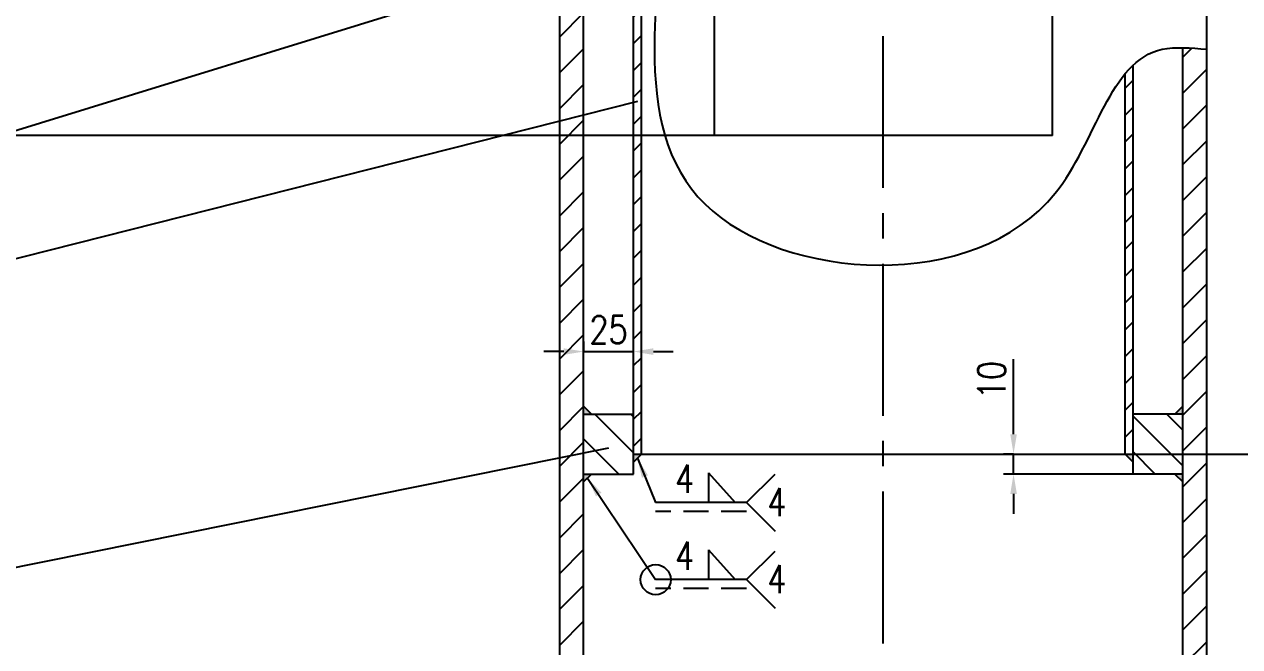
# Model space of a CAD drawing. Header units: millimetres. Extents: x 0 to 1761, y 0 to 1006.
# Drawn here: x 1042.8 to 1195.4, y 292.6 to 370.7 of the extents above; entities that cross this region are included whole.
import ezdxf

# ---------------------------------------------------------------- set-up
doc = ezdxf.new("R2010")
doc.units = ezdxf.units.MM
doc.linetypes.add('CENTER2', pattern=[28.575, 19.05, -3.175, 3.175, -3.175])
doc.linetypes.add('DASHED2', pattern=[9.525, 6.35, -3.175])
doc.styles.get("Standard").update_dxf_attribs({"font": 'txt.shx', "width": 0.8, "height": 3.5})
doc.dimstyles.new('AM_GB', dxfattribs={"dimtxt": 3.5, "dimasz": 2.5, "dimexe": 1.25, "dimexo": 0, "dimgap": 1, "dimtad": 1, "dimdsep": 46, "dimtxsty": 'Standard', "dimcen": 0, "dimclrd": 4, "dimclre": 4, "dimclrt": 3, "dimadec": 0, "dimazin": 2, "dimtp": 0.1, "dimtm": 0.1, "dimtfac": 0.71, "dimtmove": 0, "dimatfit": 0, "dimfxl": 0, "dimlwd": -1, "dimlwe": -1, "dimarcsym": 0})
doc.dimstyles.new('AM_GB$7', dxfattribs={"dimtxt": 5, "dimasz": 2.5, "dimexe": 1.25, "dimexo": 0, "dimgap": 1, "dimtad": 1, "dimdsep": 46, "dimtxsty": 'Standard', "dimcen": 0, "dimclrd": 4, "dimclre": 4, "dimclrt": 3, "dimadec": 0, "dimazin": 2, "dimtp": 0.1, "dimtm": 0.1, "dimtfac": 0.71, "dimtmove": 0, "dimatfit": 0, "dimfxl": 0, "dimlwd": -1, "dimlwe": -1, "dimarcsym": 0})

# ---------------------------------------------------------------- blocks, each defined once
blk = doc.blocks.new('*D103')
at = {"color": 4, "transparency": 16777216}
for p, q in [((1129.65, 531.79), (1016.78, 531.79)), ((1018.03, 529.29), (1018.03, 134.29)), ((1098.15, 131.79), (1016.78, 131.79))]:
    blk.add_line(p, q, dxfattribs=at)
for points in [[(1017.61, 529.29), (1018.45, 529.29), (1018.03, 531.79)], [(1017.61, 134.29), (1018.45, 134.29), (1018.03, 131.79)]]:
    blk.add_solid(points, dxfattribs=at)
at = {"layer": 'Defpoints', "color": 0, "transparency": 16777216}
for p in [(1129.65, 531.79), (1018.03, 131.79), (1098.15, 131.79)]:
    blk.add_point(p, dxfattribs=at)
at = {"color": 3, "transparency": 16777216, "insert": (1015.28, 306.79), "char_height": 3.5, "attachment_point": 5, "rotation": 90}
blk.add_mtext('1600', dxfattribs=at)
blk = doc.blocks.new('*D109')
at = {"color": 4, "transparency": 16777216}
for p, q in [((1129.4, 356.79), (1032.71, 356.79)), ((1033.96, 354.29), (1033.96, 134.29)), ((1098.15, 131.79), (1032.71, 131.79))]:
    blk.add_line(p, q, dxfattribs=at)
for points in [[(1033.54, 354.29), (1034.37, 354.29), (1033.96, 356.79)], [(1033.54, 134.29), (1034.37, 134.29), (1033.96, 131.79)]]:
    blk.add_solid(points, dxfattribs=at)
at = {"layer": 'Defpoints', "color": 0, "transparency": 16777216}
for p in [(1129.4, 356.79), (1033.96, 131.79), (1098.15, 131.79)]:
    blk.add_point(p, dxfattribs=at)
at = {"color": 3, "transparency": 16777216, "insert": (1031.21, 219.29), "char_height": 3.5, "attachment_point": 5, "rotation": 90}
blk.add_mtext('800', dxfattribs=at)
blk = doc.blocks.new('*D111')
at = {"color": 4, "transparency": 16777216}
for p, q in [((1047.92, 431.79), (1024.79, 431.79)), ((1026.04, 429.29), (1026.04, 134.29)), ((1098.15, 131.79), (1024.79, 131.79))]:
    blk.add_line(p, q, dxfattribs=at)
for points in [[(1025.62, 429.29), (1026.46, 429.29), (1026.04, 431.79)], [(1025.62, 134.29), (1026.46, 134.29), (1026.04, 131.79)]]:
    blk.add_solid(points, dxfattribs=at)
at = {"layer": 'Defpoints', "color": 0, "transparency": 16777216}
for p in [(1047.92, 431.79), (1026.04, 131.79), (1098.15, 131.79)]:
    blk.add_point(p, dxfattribs=at)
at = {"color": 3, "transparency": 16777216, "insert": (1023.29, 247.28), "char_height": 3.5, "attachment_point": 5, "rotation": 90}
blk.add_mtext('1200', dxfattribs=at)
blk = doc.blocks.new('*D125')
at = {"color": 4, "transparency": 16777216}
for p, q in [((1113.03, 329.66), (1113.03, 330.91)), ((1119.28, 329.66), (1119.28, 330.91)), ((1110.53, 329.66), (1108.03, 329.66)), ((1113.03, 329.66), (1119.28, 329.66)), ((1121.78, 329.66), (1124.28, 329.66))]:
    blk.add_line(p, q, dxfattribs=at)
for points in [[(1110.53, 330.07), (1110.53, 329.24), (1113.03, 329.66)], [(1121.78, 330.07), (1121.78, 329.24), (1119.28, 329.66)]]:
    blk.add_solid(points, dxfattribs=at)
at = {"layer": 'Defpoints', "color": 0, "transparency": 16777216}
for p in [(1113.03, 329.66), (1119.28, 329.66), (1119.28, 329.66)]:
    blk.add_point(p, dxfattribs=at)
at = {"color": 3, "transparency": 16777216, "insert": (1116.15, 332.41), "char_height": 3.5, "attachment_point": 5}
blk.add_mtext('25', dxfattribs=at)
blk = doc.blocks.new('*D127')
at = {"color": 4, "transparency": 16777216}
for p, q in [((1181.03, 401.79), (1203.8, 401.79)), ((1202.55, 399.29), (1202.55, 319.29)), ((1182.03, 316.79), (1203.8, 316.79))]:
    blk.add_line(p, q, dxfattribs=at)
for points in [[(1202.14, 399.29), (1202.97, 399.29), (1202.55, 401.79)], [(1202.14, 319.29), (1202.97, 319.29), (1202.55, 316.79)]]:
    blk.add_solid(points, dxfattribs=at)
at = {"layer": 'Defpoints', "color": 0, "transparency": 16777216}
for p in [(1181.03, 401.79), (1182.03, 316.79), (1202.55, 316.79)]:
    blk.add_point(p, dxfattribs=at)
at = {"color": 3, "transparency": 16777216, "insert": (1199.8, 359.29), "char_height": 3.5, "attachment_point": 5, "rotation": 90}
blk.add_mtext('340', dxfattribs=at)
blk = doc.blocks.new('*D11')
at = {"color": 4, "transparency": 16777216}
for p, q in [((1182.03, 316.79), (1203.8, 316.79)), ((1202.55, 314.29), (1202.55, 231.79)), ((1202.55, 229.29), (1201.3, 229.29))]:
    blk.add_line(p, q, dxfattribs=at)
for points in [[(1202.14, 314.29), (1202.97, 314.29), (1202.55, 316.79)], [(1202.14, 231.79), (1202.97, 231.79), (1202.55, 229.29)]]:
    blk.add_solid(points, dxfattribs=at)
at = {"layer": 'Defpoints', "color": 0, "transparency": 16777216}
for p in [(1182.03, 316.79), (1202.55, 229.29), (1202.55, 229.29)]:
    blk.add_point(p, dxfattribs=at)
at = {"color": 3, "transparency": 16777216, "insert": (1199.8, 273.04), "char_height": 3.5, "attachment_point": 5, "rotation": 90}
blk.add_mtext('350', dxfattribs=at)
blk = doc.blocks.new('*D129')
at = {"color": 4, "transparency": 16777216}
for p, q in [((1167.02, 319.29), (1167.02, 328.72)), ((1167.02, 316.79), (1165.77, 316.79)), ((1167.02, 314.29), (1167.02, 316.79)), ((1182.03, 314.29), (1165.77, 314.29)), ((1167.02, 311.79), (1167.02, 309.29))]:
    blk.add_line(p, q, dxfattribs=at)
for points in [[(1166.61, 319.29), (1167.44, 319.29), (1167.02, 316.79)], [(1166.61, 311.79), (1167.44, 311.79), (1167.02, 314.29)]]:
    blk.add_solid(points, dxfattribs=at)
at = {"layer": 'Defpoints', "color": 0, "transparency": 16777216}
for p in [(1167.02, 316.79), (1167.02, 314.29), (1182.03, 314.29)]:
    blk.add_point(p, dxfattribs=at)
at = {"color": 3, "transparency": 16777216, "insert": (1164.27, 326.09), "char_height": 3.5, "attachment_point": 5, "rotation": 90}
blk.add_mtext('10', dxfattribs=at)

msp = doc.modelspace()

# ---------------------------------------------------------------- hatches: boundary and pattern name
h = msp.add_hatch()
h.set_pattern_fill('ANSI31', color=4, style=0)
h.paths.add_polyline_path([(1110.0263, 402.6274), (1113.0263, 403.4177), (1113.0263, 418.6502, -0.17208473), (1110.0263, 418.6119)])
h.paths.add_polyline_path([(1113.0263, 424.1643), (1112.7763, 424.1643), (1110.0263, 421.4143), (1110.0263, 418.6119, 0.17208473), (1113.0263, 418.6502)])
h.paths.add_polyline_path([(1110.0263, 378.4381), (1113.0263, 379.3638), (1113.0263, 403.4177), (1110.0263, 402.6274)])
h.paths.add_polyline_path([(1110.0263, 358.5764), (1113.0263, 359.3358), (1113.0263, 379.3638), (1110.0263, 378.4381)])
h.paths.add_polyline_path([(1113.0263, 359.3358), (1110.0263, 358.5764), (1110.0263, 316.3007), (1113.0263, 316.9037)])
h.paths.add_polyline_path([(1110.0263, 241.9338), (1113.0263, 241.1605), (1113.0263, 316.9037), (1110.0263, 316.3007)])
h.paths.add_polyline_path([(1110.0263, 224.0393), (1112.7763, 221.2893), (1113.0263, 221.2893), (1113.0263, 241.1605), (1110.0263, 241.9338)])
h.paths.add_polyline_path([(1113.0263, 212.2893), (1112.7763, 212.2893), (1110.0263, 209.5393), (1110.0263, 207.51, 0.17590195), (1113.0263, 208.1273)])
h.paths.add_polyline_path([(1113.0263, 208.1273, -0.17590195), (1110.0263, 207.51), (1110.0263, 181.7587), (1113.0263, 182.6363)])
h.paths.add_polyline_path([(1113.0263, 177.8711), (1113.0263, 182.6363), (1110.0263, 181.7587), (1110.0263, 179.6031)])
h.paths.add_polyline_path([(1188.2763, 181.8406), (1188.2763, 177.8711), (1191.2763, 179.6031), (1191.2763, 181.2895, 0.17513005)])
h.paths.add_polyline_path([(1191.2763, 275.9553), (1188.2763, 274.3553), (1188.2763, 181.8406, -0.17513005), (1191.2763, 181.2895)])
edge = h.paths.add_edge_path()
edge.add_spline(control_points=[(1191.2763, 367.5852), (1190.2619, 367.6776), (1189.2476, 367.77), (1188.2763, 367.7885)], knot_values=[218.47892143, 218.47892143, 218.47892143, 218.47892143, 221.36048822, 221.36048822, 221.36048822, 221.36048822], degree=3, periodic=0)
edge.add_line((1188.2763, 367.7885), (1188.2763, 274.3553))
edge.add_line((1188.2763, 274.3553), (1191.2763, 275.9553))
edge.add_line((1191.2763, 275.9553), (1191.2763, 367.5852))
edge = h.paths.add_edge_path()
edge.add_spline(control_points=[(1188.2763, 385.1192), (1189.264, 384.9732), (1190.2701, 384.8426), (1191.2763, 384.7121)], knot_values=[0, 0, 0, 0, 2.61375139, 2.61375139, 2.61375139, 2.61375139], degree=3, periodic=0)
edge.add_line((1191.2763, 384.7121), (1191.2763, 423.3077))
edge.add_line((1191.2763, 423.3077), (1188.5263, 425.6643))
edge.add_line((1188.5263, 425.6643), (1188.2763, 425.6643))
edge.add_line((1188.2763, 425.6643), (1188.2763, 385.1192))
h = msp.add_hatch()
h.set_pattern_fill('ANSI31', color=4, scale=0.75, style=0)
edge = h.paths.add_edge_path()
edge.add_line((1182.0263, 401.16), (1181.2763, 401.7893))
edge.add_line((1181.2763, 401.7893), (1181.0263, 401.7893))
edge.add_line((1181.0263, 401.7893), (1181.0263, 386.9529))
edge.add_spline(control_points=[(1181.0263, 386.9529), (1181.3476, 386.8063), (1181.6814, 386.6701), (1182.0263, 386.5432)], knot_values=[8.57391562, 8.57391562, 8.57391562, 8.57391562, 9.69008115, 9.69008115, 9.69008115, 9.69008115], degree=3, periodic=0)
edge.add_line((1182.0263, 386.5432), (1182.0263, 401.16))
edge = h.paths.add_edge_path()
edge.add_spline(control_points=[(1182.0263, 365.5781), (1181.6776, 365.2488), (1181.3453, 364.8886), (1181.0263, 364.5019)], knot_values=[209.34781109, 209.34781109, 209.34781109, 209.34781109, 210.95531499, 210.95531499, 210.95531499, 210.95531499], degree=3, periodic=0)
edge.add_line((1181.0263, 364.5019), (1181.0263, 316.7893))
edge.add_line((1181.0263, 316.7893), (1182.0263, 316.7893))
edge.add_line((1182.0263, 316.7893), (1182.0263, 365.5781))
h.paths.add_polyline_path([(1119.2763, 316.7893), (1120.2763, 316.7893), (1120.2763, 381.6009), (1119.2763, 381.2923)])
h.paths.add_polyline_path([(1119.2763, 381.2923), (1120.2763, 381.6009), (1120.2763, 401.7893), (1120.0263, 401.7893), (1119.2763, 401.16)])
h = msp.add_hatch(color=4)
h.paths.add_polyline_path([(1113.0263, 322.7893), (1113.0263, 321.7893), (1114.0263, 321.7893)])
h.paths.add_polyline_path([(1114.0263, 314.2893), (1113.0263, 314.2893), (1113.0263, 313.2893)])
h = msp.add_hatch(color=4)
h.paths.add_polyline_path([(1188.2763, 314.2893), (1187.2763, 314.2893), (1188.2763, 313.2893)])
h.paths.add_polyline_path([(1188.2763, 322.7893), (1187.2763, 321.7893), (1188.2763, 321.7893)])
h = msp.add_hatch()
h.set_pattern_fill('ANSI31', color=4, angle=90, style=0)
h.set_pattern_definition([(135, (-50, 8e-07), (-2.245064, -2.245064), [])])
h.paths.add_polyline_path([(1188.2763, 314.2893), (1188.2763, 321.7893), (1182.0263, 321.7893), (1182.0263, 314.2893)])
h.paths.add_polyline_path([(1119.2763, 314.2893), (1119.2763, 321.7893), (1113.0263, 321.7893), (1113.0263, 314.2893)])
h = msp.add_hatch(color=4)
h.paths.add_polyline_path([(1182.0263, 316.7893), (1181.0263, 316.7893), (1182.0263, 315.7893)])
h.paths.add_polyline_path([(1120.2763, 316.7893), (1119.2763, 316.7893), (1119.2763, 315.7893)])

# ---------------------------------------------------------------- linework, layer by layer
at = {"color": 1, "linetype": 'CENTER2'}
msp.add_line((1150.6513, 293.0376), (1150.6513, 476.4579), dxfattribs=at)
for p, q in [((1113.0263, 220.7893), (1113.0263, 424.6643)), ((1191.2763, 175.4084), (1191.2763, 423.3077)), ((1110.0263, 224.0393), (1110.0263, 421.4143)), ((1129.4013, 409.2893), (1129.4013, 356.7893)), ((1171.9013, 356.7893), (1171.9013, 409.2893)), ((1120.2763, 316.7893), (1120.2763, 402.0393)), ((1119.2763, 314.2893), (1119.2763, 401.16)), ((1188.2763, 176.9961), (1188.2763, 367.7885)), ((1182.0263, 314.2893), (1182.0263, 365.5781)), ((1181.0263, 316.7893), (1181.0263, 364.5019)), ((1171.9013, 356.7893), (1129.4013, 356.7893)), ((1114.0263, 321.7893), (1113.0263, 322.7893)), ((1187.2763, 321.7893), (1188.2763, 322.7893)), ((1113.0263, 321.7893), (1119.2763, 321.7893)), ((1188.2763, 321.7893), (1182.0263, 321.7893)), ((1120.2763, 316.7893), (1119.2763, 315.7893)), ((1119.2763, 316.7893), (1182.0263, 316.7893)), ((1181.0263, 316.7893), (1182.0263, 315.7893)), ((1113.0263, 314.2893), (1119.2763, 314.2893)), ((1114.0263, 314.2893), (1113.0263, 313.2893)), ((1128.7024, 314.429), (1128.7024, 310.6965)), ((1128.7024, 314.429), (1132.0753, 310.6965)), ((1188.2763, 314.2893), (1182.0263, 314.2893)), ((1187.2763, 314.2893), (1188.2763, 313.2893)), ((1132.0753, 310.6965), (1128.7024, 310.6965)), ((1128.7024, 304.7659), (1128.7024, 301.0334)), ((1128.7024, 304.7659), (1132.0753, 301.0334)), ((1132.0753, 301.0334), (1128.7024, 301.0334))]:
    msp.add_line(p, q)
at = {"color": 4}
for p, q in [((1131.9492, 385.2027), (1010.5229, 347.7354)), ((1119.8103, 361.0532), (1010.5229, 333.3864)), ((1116.1513, 317.5317), (1010.5229, 296.3014)), ((1133.4905, 310.6965), (1137.062, 314.268)), ((1133.4905, 310.6965), (1122.0715, 310.6965)), ((1133.4905, 310.6965), (1137.062, 307.125)), ((1133.4905, 301.0334), (1137.062, 304.6049)), ((1133.4905, 301.0334), (1122.0715, 301.0334)), ((1133.4905, 301.0334), (1137.062, 297.4619))]:
    msp.add_line(p, q, dxfattribs=at)
at = {"color": 6, "linetype": 'DASHED2', "ltscale": 0.5}
for p, q in [((1133.4905, 309.5846), (1122.0715, 309.5846)), ((1133.4905, 299.9215), (1122.0715, 299.9215))]:
    msp.add_line(p, q, dxfattribs=at)
msp.add_circle((1122.0715, 301.0334), 1.8885)
at = {"color": 4}
msp.add_spline([(1191.2763, 384.7121), (1177.8224, 389.341), (1175.2757, 414.3828), (1147.4939, 415.8249), (1126.3792, 406.7992), (1123.8794, 392.3497), (1128.2781, 348.1439), (1172.266, 349.5326), (1185.6939, 367.5852), (1191.2763, 367.5852)], degree=3, dxfattribs=at)

# ---------------------------------------------------------------- texts
at = {"color": 3, "width": 0.8}
for p in [(1124.4937, 311.9304), (1136.078, 309.012), (1124.4937, 302.2673), (1136.078, 299.3489)]:
    msp.add_text('4', height=3.5, dxfattribs=at).set_placement(p)

# ---------------------------------------------------------------- dimensions: what is measured, and where the dimension line sits
at = {"color": 4}
for base, p1, p2, picture, middle in [((1018.0314, 131.7893), (1129.6513, 531.7893), (1098.1513, 131.7893), '*D103', (1018.0314, 306.7893)), ((1026.0387, 131.7893), (1047.9185, 431.7893), (1098.1513, 131.7893), '*D111', (1026.0387, 247.2838)), ((1167.0229, 314.2893), (1167.0229, 316.7893), (1182.0263, 314.2893), '*D129', (1167.0229, 326.0893))]:
    dim = msp.add_linear_dim(base=base, p1=p1, p2=p2, angle=90, dimstyle='AM_GB', override={"dimlfac": 4}, dxfattribs=at)
    dim.commit()
    dim.dimension.update_dxf_attribs({"geometry": picture, "text_midpoint": middle, "dimtype": 160})
for base, p1, p2, picture, middle in [((1202.5547, 316.7893), (1181.0263, 401.7893), (1182.0263, 316.7893), '*D127', (1199.8047, 359.2893)), ((1202.5547, 229.2893), (1182.0263, 316.7893), (1202.5547, 229.2893), '*D11', (1199.8047, 273.0393))]:
    dim = msp.add_linear_dim(base=base, p1=p1, p2=p2, angle=90, dimstyle='AM_GB', override={"dimlfac": 4}, dxfattribs=at)
    dim.commit()
    dim.dimension.update_dxf_attribs({"geometry": picture, "text_midpoint": middle})
dim = msp.add_linear_dim(base=(1033.9556, 131.7893), p1=(1129.4013, 356.7893), p2=(1098.1513, 131.7893), angle=90, text='800', dimstyle='AM_GB', override={"dimlfac": 4}, dxfattribs=at)
dim.commit()
dim.dimension.update_dxf_attribs({"geometry": '*D109', "text_midpoint": (1033.9556, 219.2893), "dimtype": 160})
dim = msp.add_linear_dim(base=(1119.2763, 329.656), p1=(1113.0263, 329.656), p2=(1119.2763, 329.656), dimstyle='AM_GB', override={"dimlfac": 4}, dxfattribs=at)
dim.commit()
dim.dimension.update_dxf_attribs({"geometry": '*D125', "text_midpoint": (1116.1513, 329.656), "dimtype": 160})

# ---------------------------------------------------------------- leaders
for points in [[(1119.7763, 316.2893), (1122.0715, 310.6965)], [(1113.5263, 313.7893), (1122.0715, 301.0334)]]:
    msp.add_leader(points, dimstyle='AM_GB$7', override={"dimgap": 1.5, "dimtad": 0}, dxfattribs=at)

doc.saveas('drawing.dxf')
